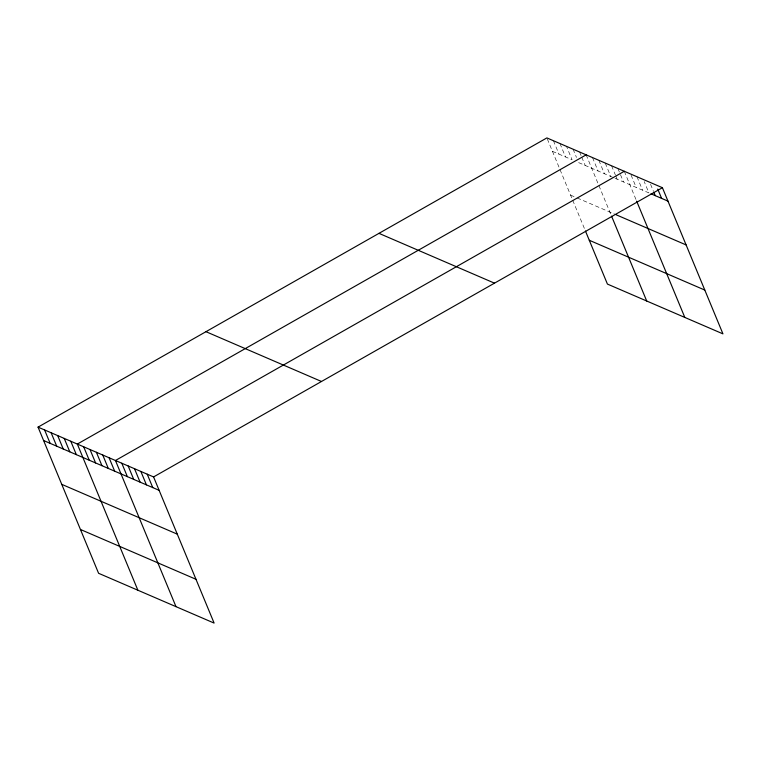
<?xml version="1.0" encoding="UTF-8"?>
<svg xmlns="http://www.w3.org/2000/svg" width="761" height="761" viewBox="0 0 761 761"><rect width="100%" height="100%" fill="white"/><g stroke="black" fill="none" stroke-linecap="round" stroke-linejoin="round"><path stroke-width="0.57" stroke-dasharray="3.81 2.85" d="M552.438 151.315L572.072 159.781L566.526 146.378M578.626 162.607L613.956 177.836M615.012 178.293L648.905 192.904L644.206 181.556M570.579 195.12L576.039 197.48M577.133 197.946L615.154 214.345M650.56 184.295L653.547 191.515M636.995 176.761L642.55 190.164M631.069 175.049L636.196 187.425M624.286 171.282L636.186 200.019M617.932 168.542L623.487 181.946M611.578 165.803L615.421 175.078M615.849 176.114L617.133 179.206M605.223 163.063L610.779 176.466M598.869 160.324L604.424 173.727M592.515 157.584L598.07 170.987M586.16 154.844L611.14 215.135M579.616 152.019L581.328 156.148M581.756 157.175L585.171 165.432M573.071 149.204L576.486 157.451M559.972 143.553L565.528 156.956M553.428 140.728L558.983 154.141M547.311 138.94L572.282 199.23M572.71 200.257L584.6 228.975"/><path stroke-width="1.14" d="M38.05 427.13L153.579 476.928L214.117 623.088L98.588 573.29L38.05 427.13L546.883 137.912L662.412 187.71L722.95 333.87L607.421 284.072L585.456 231.03M586.16 154.844L77.327 444.063L137.874 590.222M624.286 171.282L115.453 460.5L175.991 606.65M153.579 476.928L662.412 187.71M651.016 193.817L667.958 201.123M616.21 214.802L686.108 244.928M589.28 240.257L704.8 290.065M378.968 233.351L494.498 283.159M205.965 331.682L321.494 381.489M43.605 440.533L159.125 490.341M61.746 484.338L177.275 534.146M80.447 529.475L195.967 579.283M657.761 189.099L661.604 198.383M653.975 192.552L655.25 195.644M636.643 201.113L684.824 317.442M611.559 216.162L646.707 301.004M147.225 474.189L152.771 487.601M140.871 471.449L146.416 484.862M134.516 468.709L140.072 482.122M128.162 465.97L133.717 479.382M121.808 463.24L127.363 476.643M109.099 457.761L114.654 471.164M102.745 455.021L108.3 468.424M96.39 452.281L101.945 465.684M90.036 449.542L95.591 462.945M83.681 446.802L89.237 460.205M70.783 441.237L76.338 454.64M64.238 438.412L69.793 451.825M57.693 435.596L63.239 449M51.139 432.771L56.695 446.174M44.595 429.946L50.15 443.359"/></g></svg>
